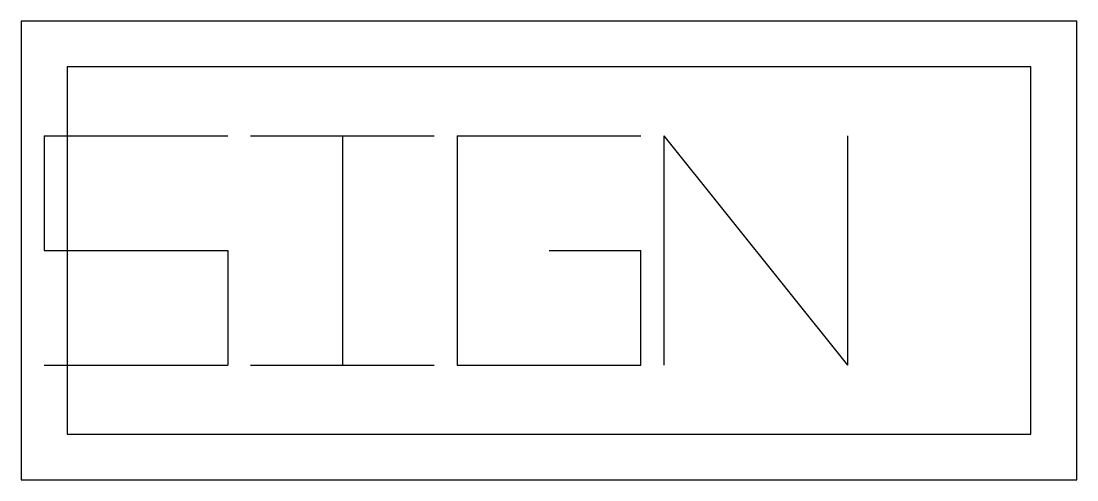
# Model space of a CAD drawing. Header units: metres. Extents: x 0 to 460, y 0 to 200.
import ezdxf

# ---------------------------------------------------------------- set-up
doc = ezdxf.new("R2010")
doc.units = ezdxf.units.M

msp = doc.modelspace()

# ---------------------------------------------------------------- linework, layer by layer
for p, q in [((460, 200), (0, 200)), ((0, 200), (0, 0)), ((460, 0), (460, 200)), ((440, 180), (20, 180)), ((20, 180), (20, 20)), ((440, 20), (440, 180)), ((10, 150), (90, 150)), ((10, 150), (10, 100)), ((100, 150), (180, 150)), ((140, 150), (140, 50)), ((190, 150), (270, 150)), ((190, 150), (190, 50)), ((280, 150), (280, 50)), ((280, 150), (360, 50)), ((360, 150), (360, 50)), ((10, 100), (90, 100)), ((90, 100), (90, 50)), ((230, 100), (270, 100)), ((270, 50), (270, 100)), ((10, 50), (90, 50)), ((100, 50), (180, 50)), ((190, 50), (270, 50)), ((20, 20), (440, 20)), ((0, 0), (460, 0))]:
    msp.add_line(p, q)

doc.saveas('drawing.dxf')
